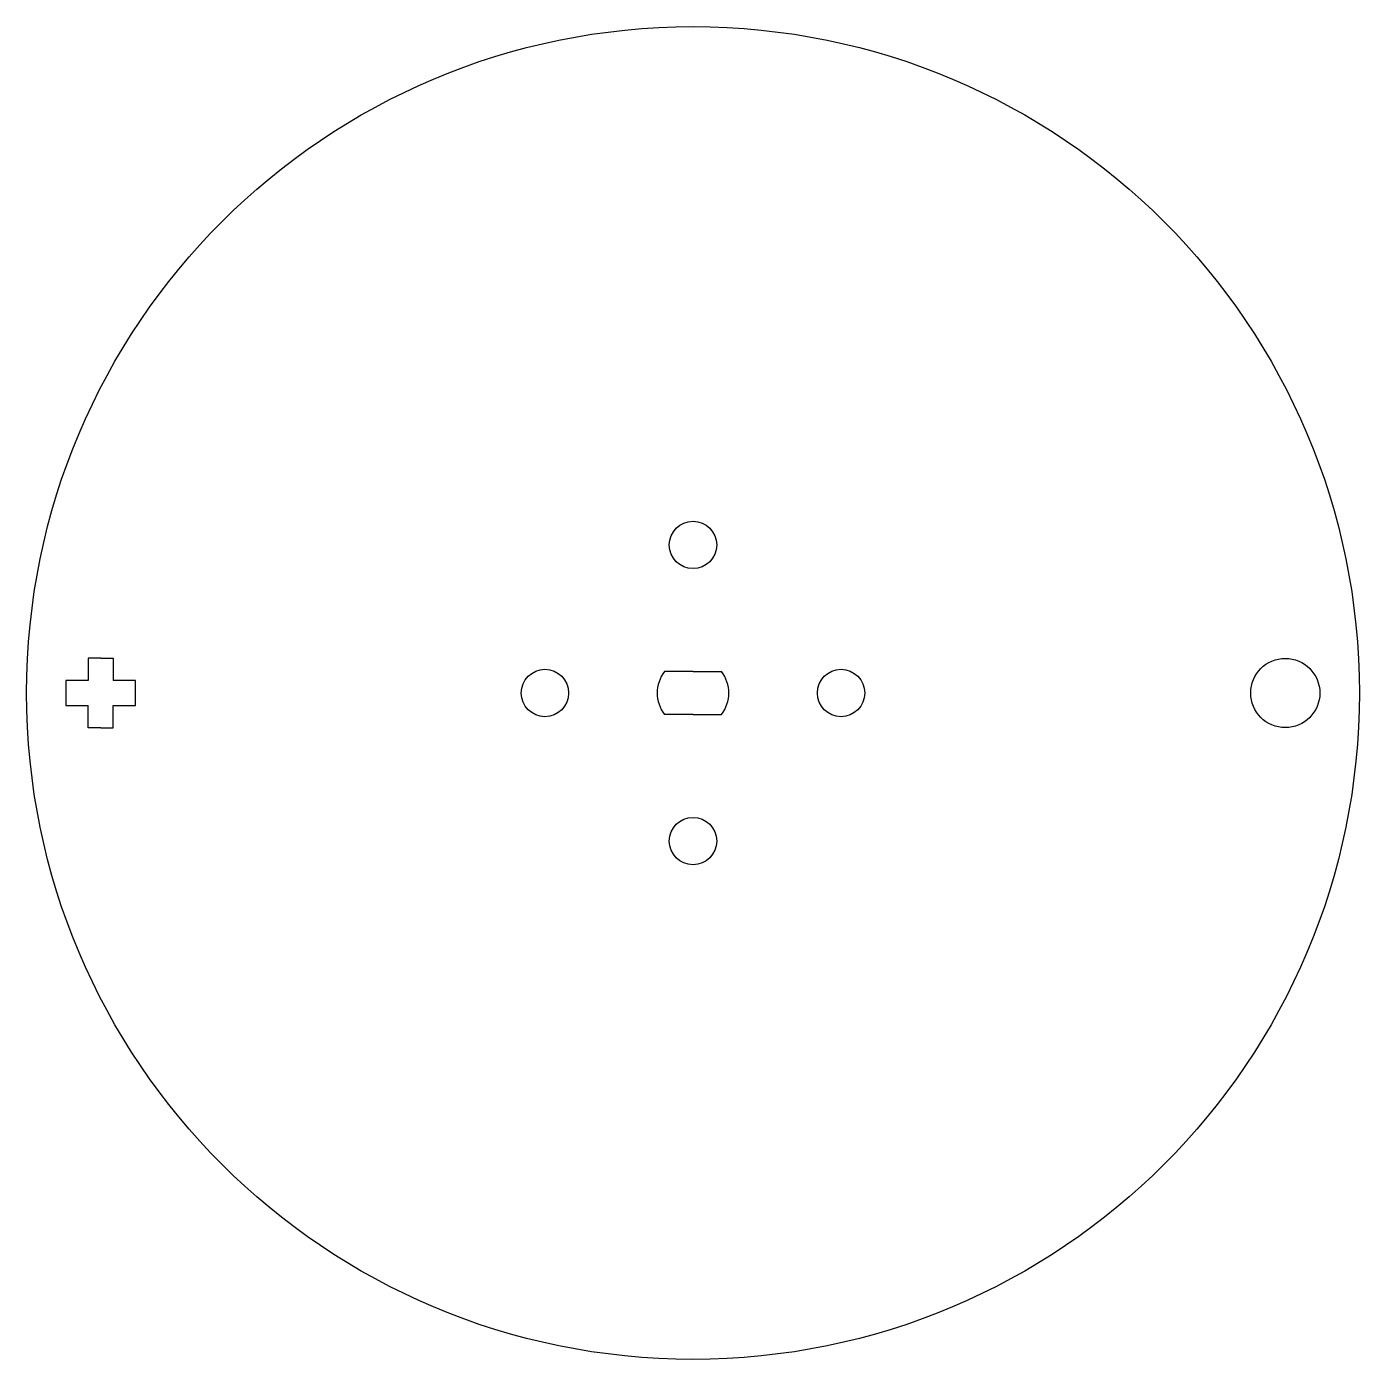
# Model space of a CAD drawing. Extents: x 25.4 to 115.4, y 17.8 to 107.8.
import ezdxf

# ---------------------------------------------------------------- set-up
doc = ezdxf.new("R2010")
doc.units = 0
doc.layers.add('CUTTING', color=5, linetype='CONTINUOUS')

msp = doc.modelspace()

# ---------------------------------------------------------------- linework, layer by layer
at = {"layer": 'CUTTING'}
for p, q in [((30.447579, 65.177045), (29.597579, 65.177045)), ((29.597579, 65.177045), (29.597579, 63.677045)), ((30.447579, 65.177045), (31.297579, 65.177045)), ((31.297579, 65.177045), (31.297579, 63.677045)), ((70.447579, 64.277045), (68.514245, 64.277045)), ((70.447579, 64.277045), (72.380912, 64.277045)), ((29.597579, 63.677045), (28.097579, 63.677045)), ((28.097579, 63.677045), (28.097579, 61.977045)), ((32.797579, 63.677045), (31.297579, 63.677045)), ((32.797579, 61.977045), (32.797579, 63.677045)), ((28.097579, 61.977045), (29.597579, 61.977045)), ((29.597579, 60.477045), (29.597579, 61.977045)), ((31.297579, 60.477045), (31.297579, 61.977045)), ((31.297579, 61.977045), (32.797579, 61.977045)), ((70.447579, 61.377045), (68.514245, 61.377045)), ((70.447579, 61.377045), (72.380912, 61.377045)), ((30.447579, 60.477045), (29.597579, 60.477045)), ((30.447579, 60.477045), (31.297579, 60.477045))]:
    msp.add_line(p, q, dxfattribs=at)
for centre, radius in [((70.447579, 62.827045), 45), ((70.447579, 72.827045), 1.6), ((110.447579, 62.827045), 2.335), ((60.447579, 62.827045), 1.6), ((80.447579, 62.827045), 1.6), ((70.447579, 52.827045), 1.6)]:
    msp.add_circle(centre, radius, dxfattribs=at)
for start, end in [(143.130102, 216.869898), (323.130102, 36.869898)]:
    msp.add_arc((70.447579, 62.827045), 2.416667, start, end, dxfattribs=at)

doc.saveas('drawing.dxf')
